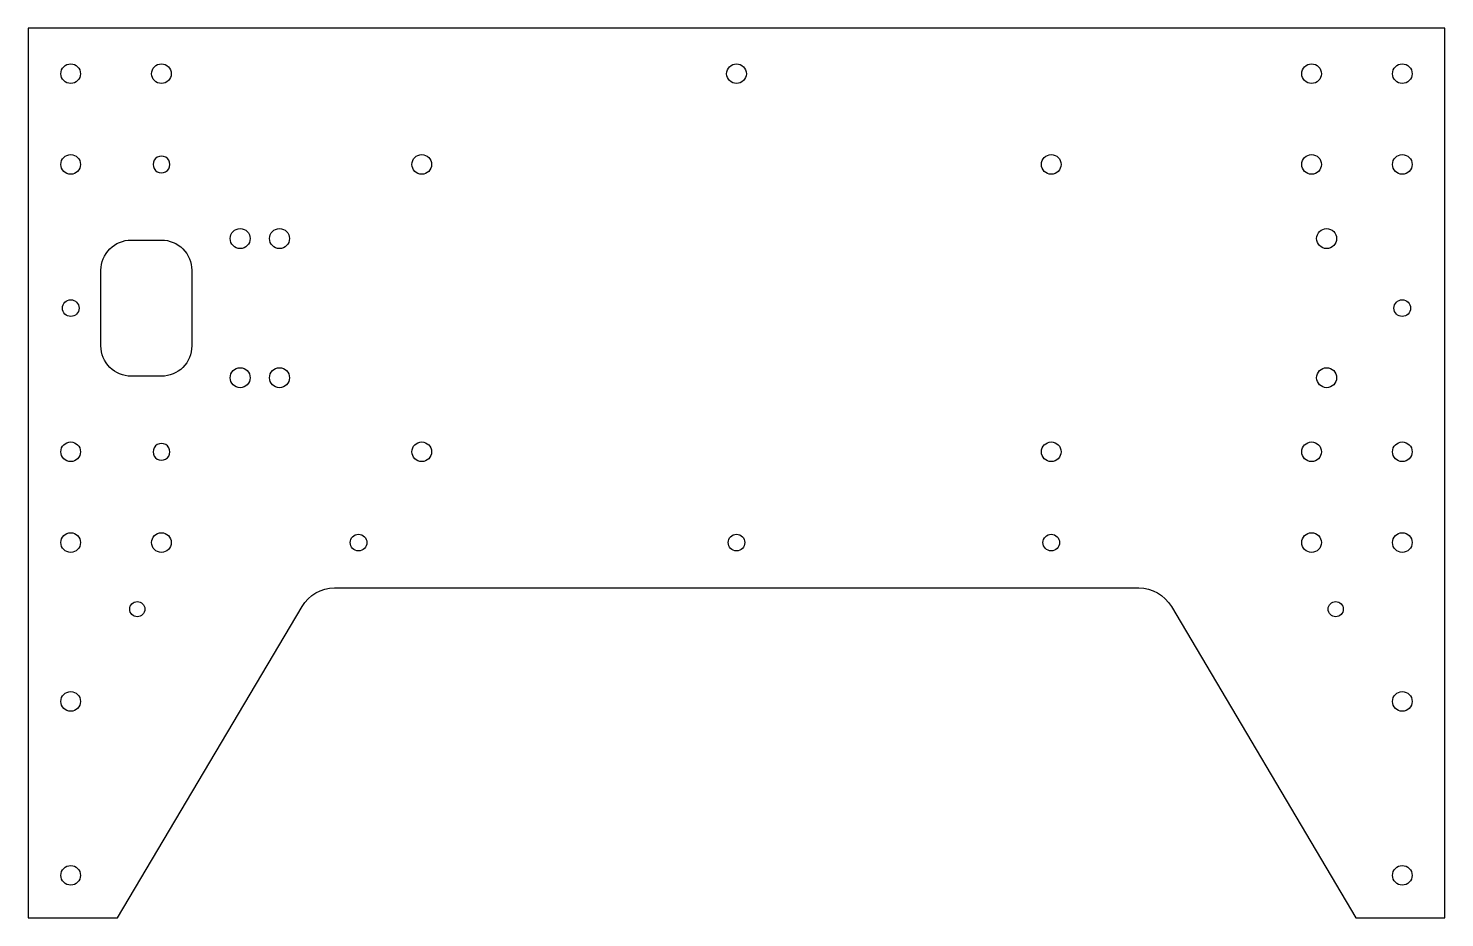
# Model space of a CAD drawing. Header units: millimetres. Extents: x -255 to 213, y -16 to 277.
import ezdxf

# ---------------------------------------------------------------- set-up
doc = ezdxf.new("R2010")
doc.units = ezdxf.units.MM
doc.layers.get('0').update_dxf_attribs({"linetype": 'CONTINUOUS'})

msp = doc.modelspace()

# ---------------------------------------------------------------- linework, layer by layer
for points in [[(-153.82, 92.5), (111.93, 92.5, -0.265019), (122.69, 86.37), (183.59, -16.5), (213, -16.5), (213, 277.5), (-255, 277.5), (-255, -16.5), (-225.48, -16.5), (-164.57, 86.37, -0.265019)], [(-153.82, 92.5), (111.93, 92.5, -0.265019), (122.69, 86.37), (183.59, -16.5), (213, -16.5), (213, 277.5), (-255, 277.5), (-255, -16.5), (-225.48, -16.5), (-164.57, 86.37, -0.265019)], [(-213.75, 232.49, 1.00524), (-208.25, 232.48, 1.00524)], [(-213.75, 232.49, 1.00524), (-208.25, 232.48, 1.00524)], [(-211, 162.5), (-221, 162.5, -0.414214), (-231, 172.5), (-231, 197.5, -0.414214), (-221, 207.5), (-211, 207.5, -0.414214), (-201, 197.5), (-201, 172.5, -0.414214)], [(-211, 162.5), (-221, 162.5, -0.414214), (-231, 172.5), (-231, 197.5, -0.414214), (-221, 207.5), (-211, 207.5, -0.414214), (-201, 197.5), (-201, 172.5, -0.414214)], [(-213.75, 137.49, 1.00521), (-208.25, 137.48, 1.00521)], [(-213.75, 137.49, 1.00521), (-208.25, 137.48, 1.00521)]]:
    msp.add_lwpolyline(points, format="xyb", close=True)
for centre, radius in [((-241, 262.5), 3.25), ((-241, 262.5), 3.25), ((-211, 262.5), 3.25), ((-211, 262.5), 3.25), ((-21, 262.5), 3.25), ((-21, 262.5), 3.25), ((169, 262.5), 3.25), ((169, 262.5), 3.25), ((199, 262.5), 3.25), ((199, 262.5), 3.25), ((-241, 232.5), 3.25), ((-241, 232.5), 3.25), ((-125, 232.5), 3.25), ((-125, 232.5), 3.25), ((83, 232.5), 3.25), ((83, 232.5), 3.25), ((169, 232.5), 3.25), ((169, 232.5), 3.25), ((199, 232.5), 3.25), ((199, 232.5), 3.25), ((-185, 208), 3.3), ((-185, 208), 3.3), ((-172, 208), 3.3), ((-172, 208), 3.3), ((174, 208), 3.3), ((174, 208), 3.3), ((-241, 185), 2.75), ((-241, 185), 2.75), ((199, 185), 2.75), ((199, 185), 2.75), ((-185, 162), 3.3), ((-185, 162), 3.3), ((-172, 162), 3.3), ((-172, 162), 3.3), ((174, 162), 3.3), ((174, 162), 3.3), ((-241, 137.5), 3.25), ((-241, 137.5), 3.25), ((-125, 137.5), 3.25), ((-125, 137.5), 3.25), ((83, 137.5), 3.25), ((83, 137.5), 3.25), ((169, 137.5), 3.25), ((169, 137.5), 3.25), ((199, 137.5), 3.25), ((199, 137.5), 3.25), ((-241, 107.5), 3.25), ((-241, 107.5), 3.25), ((-211, 107.5), 3.25), ((-211, 107.5), 3.25), ((-145.89, 107.5), 2.75), ((-145.89, 107.5), 2.75), ((-21, 107.5), 2.75), ((-21, 107.5), 2.75), ((83, 107.5), 2.75), ((83, 107.5), 2.75), ((169, 107.5), 3.25), ((169, 107.5), 3.25), ((199, 107.5), 3.25), ((199, 107.5), 3.25), ((-219, 85.5), 2.5), ((-219, 85.5), 2.5), ((177, 85.5), 2.5), ((177, 85.5), 2.5), ((-241, 55), 3.25), ((-241, 55), 3.25), ((199, 55), 3.25), ((199, 55), 3.25), ((-241, -2.5), 3.25), ((-241, -2.5), 3.25), ((199, -2.5), 3.25), ((199, -2.5), 3.25)]:
    msp.add_circle(centre, radius)

doc.saveas('drawing.dxf')
